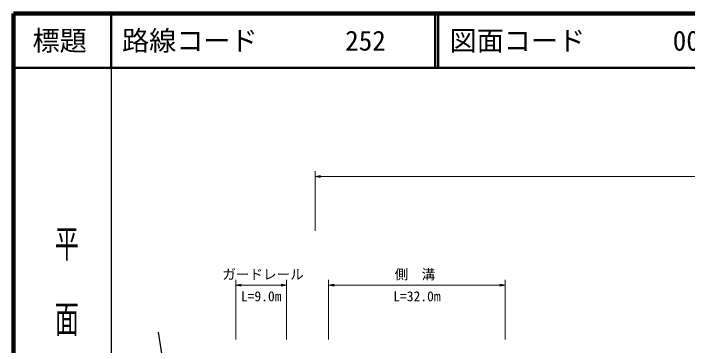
# Model space of a CAD drawing. Units: millimetres at full size, sheet at 1:1000; details may follow other scales. Extents: x 40000 to 680000, y 20000 to 380000.
# Drawn here: x 40000 to 164238, y 318908 to 380000 of the extents above; entities that cross this region are included whole.
import ezdxf
from ezdxf.enums import TextEntityAlignment as Align

# ---------------------------------------------------------------- set-up
doc = ezdxf.new("R2010")
doc.units = ezdxf.units.MM
doc.header["$LTSCALE"] = 1000
for name, color, linetype, lineweight in [('M-BMK-OTRS', 5, 'Continuous', 25), ('M-STR-HTXT', 7, 'Continuous', 13), ('M-TTL', 2, 'Continuous', 140), ('M-TTL-BAND', 7, 'Continuous', 25), ('M-TTL-LINE', 7, 'Continuous', 50)]:
    doc.layers.add(name, color=color, linetype=linetype, lineweight=lineweight)
doc.layers.add('M-TTL-TXT', color=7, linetype='Continuous')
doc.styles.add('@ＭＳ ゴシック', font='')
doc.styles.add('ＭＳ ゴシック', font='')
doc.styles.get('@ＭＳ ゴシック').set_extended_font_data('@MS Gothic')
doc.styles.get('ＭＳ ゴシック').set_extended_font_data('MS Gothic')

# ---------------------------------------------------------------- blocks, each defined once
blk = doc.blocks.new('open_arrow')
at = {"color": 0, "linetype": 'Continuous', "lineweight": -2}
blk.add_lwpolyline([(7.5, 1.25), (0, 0), (7.5, -1.25)], dxfattribs=at)

msp = doc.modelspace()

# ---------------------------------------------------------------- linework, layer by layer
at = {"layer": 'M-BMK-OTRS'}
msp.add_line((66638, 321387), (73205, 279794), dxfattribs=at)
at = {"layer": 'M-STR-HTXT'}
for p, q in [((95582, 340000), (95582, 351000)), ((95582, 350000), (317993, 350000)), ((81000, 320000), (81000, 331000)), ((90324, 320000), (90324, 331000)), ((98092, 320000), (98092, 331000)), ((130641, 320000), (130641, 331000)), ((81000, 330000), (90324, 330000)), ((98092, 330000), (130641, 330000))]:
    msp.add_line(p, q, dxfattribs=at)
at = {"layer": 'M-TTL'}
for p, q in [((40000, 380000), (40000, 20000)), ((680000, 380000), (40000, 380000))]:
    msp.add_line(p, q, dxfattribs=at)
at = {"layer": 'M-TTL-BAND'}
msp.add_line((58000, 370000), (58000, 20000), dxfattribs=at)
at = {"layer": 'M-TTL-LINE'}
for p, q in [((58000, 380000), (58000, 370000)), ((117750, 380000), (117750, 370000)), ((118250, 380000), (118250, 370000)), ((40000, 370000), (680000, 370000))]:
    msp.add_line(p, q, dxfattribs=at)

# ---------------------------------------------------------------- block references
at = {"layer": 'M-STR-HTXT', "xscale": 133, "yscale": 133}
for p in [(95582, 350000), (81000, 330000), (98092, 330000)]:
    msp.add_blockref('open_arrow', p, dxfattribs=at)
at = {"layer": 'M-STR-HTXT', "xscale": 133, "yscale": 133, "rotation": 180}
for p in [(90324, 330000), (130641, 330000)]:
    msp.add_blockref('open_arrow', p, dxfattribs=at)

# ---------------------------------------------------------------- texts
at = {"layer": 'M-STR-HTXT', "style": 'ＭＳ ゴシック'}
for s, p in [('ガードレール', (86000, 332000)), ('側\u3000溝', (114000, 332000))]:
    msp.add_text(s, height=1833, dxfattribs=at).set_placement(p, align=Align.MIDDLE_CENTER)
for s, p in [('L=9.0m', (85662, 326500)), ('L=32.0m', (114366, 326500))]:
    msp.add_text(s, height=1833, dxfattribs=at).set_placement(p, align=Align.BOTTOM_CENTER)
at = {"layer": 'M-TTL-BAND', "style": '@ＭＳ ゴシック', "width": 1.55}
msp.add_text('平  面  図', height=3290, rotation=270, dxfattribs=at).set_placement((49777, 306475), align=Align.MIDDLE_RIGHT)
at = {"layer": 'M-TTL-TXT', "style": 'ＭＳ ゴシック'}
msp.add_text('標題', height=3666, dxfattribs=at).set_placement((48500, 375000), align=Align.MIDDLE_CENTER)
for s, p in [('路線コード', (60000, 375000)), ('252', (101142, 375000)), ('図面コード', (120380, 375000)), ('004-00', (161521, 375000))]:
    msp.add_text(s, height=3666, dxfattribs=at).set_placement(p, align=Align.MIDDLE_LEFT)

doc.saveas('drawing.dxf')
